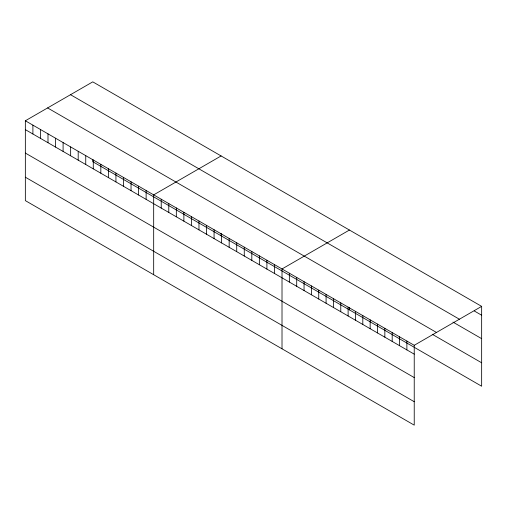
<?xml version="1.0" encoding="UTF-8"?>
<svg xmlns="http://www.w3.org/2000/svg" width="507" height="507" viewBox="0 0 507 507"><rect width="100%" height="100%" fill="white"/><g stroke="black" fill="none" stroke-linecap="round" stroke-linejoin="round"><path stroke-width="0.76" d="M25.35 120.78L414.232 345.299L414.232 425.145L25.35 200.626L25.35 120.78L92.768 81.855L481.65 306.374L481.65 386.22L92.768 161.701L92.768 159.363M221.103 155.947L153.678 194.872L153.678 274.718M349.431 230.039L282.012 268.964L282.012 348.81M414.232 345.299L481.65 306.374M474.305 310.987L481.65 315.227M70.524 94.701L459.399 319.22M452.935 322.078L481.65 338.657M47.601 107.934L436.476 332.453M432.237 334.265L481.65 362.79M25.35 129.64L414.232 354.152M25.35 153.063L414.232 377.582M25.35 177.203L414.232 401.715M406.887 341.059L406.887 349.912M399.535 336.813L399.535 345.673M392.19 332.573L392.19 341.433M384.845 328.333L384.845 337.193M377.5 324.093L377.5 332.947M370.154 319.854L370.154 328.707M362.809 315.614L362.809 324.467M355.464 311.368L355.464 320.228M349.431 307.54L349.431 309.885M348.119 307.128L348.119 315.988M340.774 302.888L340.774 311.748M333.429 298.648L333.429 307.502M326.083 294.409L326.083 303.262M318.738 290.169L318.738 299.022M311.393 285.923L311.393 294.782M304.048 281.683L304.048 290.543M296.703 277.443L296.703 286.303M289.358 273.203L289.358 282.057M274.464 264.603L274.464 273.463M266.91 260.243L266.91 269.103M259.362 255.889L259.362 264.743M251.814 251.529L251.814 260.383M244.266 247.169L244.266 256.029M236.718 242.809L236.718 251.668M229.17 238.455L229.17 247.308M221.622 234.095L221.622 242.954M221.103 233.448L221.103 235.793M214.068 229.734L214.068 238.594M206.52 225.381L206.52 234.234M198.972 221.02L198.972 229.88M191.424 216.66L191.424 225.52M183.876 212.306L183.876 221.16M176.328 207.946L176.328 216.8M168.78 203.586L168.78 212.446M161.226 199.232L161.226 208.085M146.13 190.512L146.13 199.371M138.582 186.151L138.582 195.011M131.034 181.798L131.034 190.651M123.486 177.437L123.486 186.297M115.938 173.077L115.938 181.937M108.39 168.723L108.39 177.577M100.836 164.363L100.836 173.217M93.288 160.003L93.288 168.863M85.74 155.649L85.74 164.502M78.192 151.289L78.192 160.142M70.644 146.929L70.644 155.788M63.096 142.568L63.096 151.428M55.548 138.215L55.548 147.068M47.994 133.854L47.994 142.714M40.446 129.494L40.446 138.354M32.898 125.14L32.898 133.994"/></g></svg>
